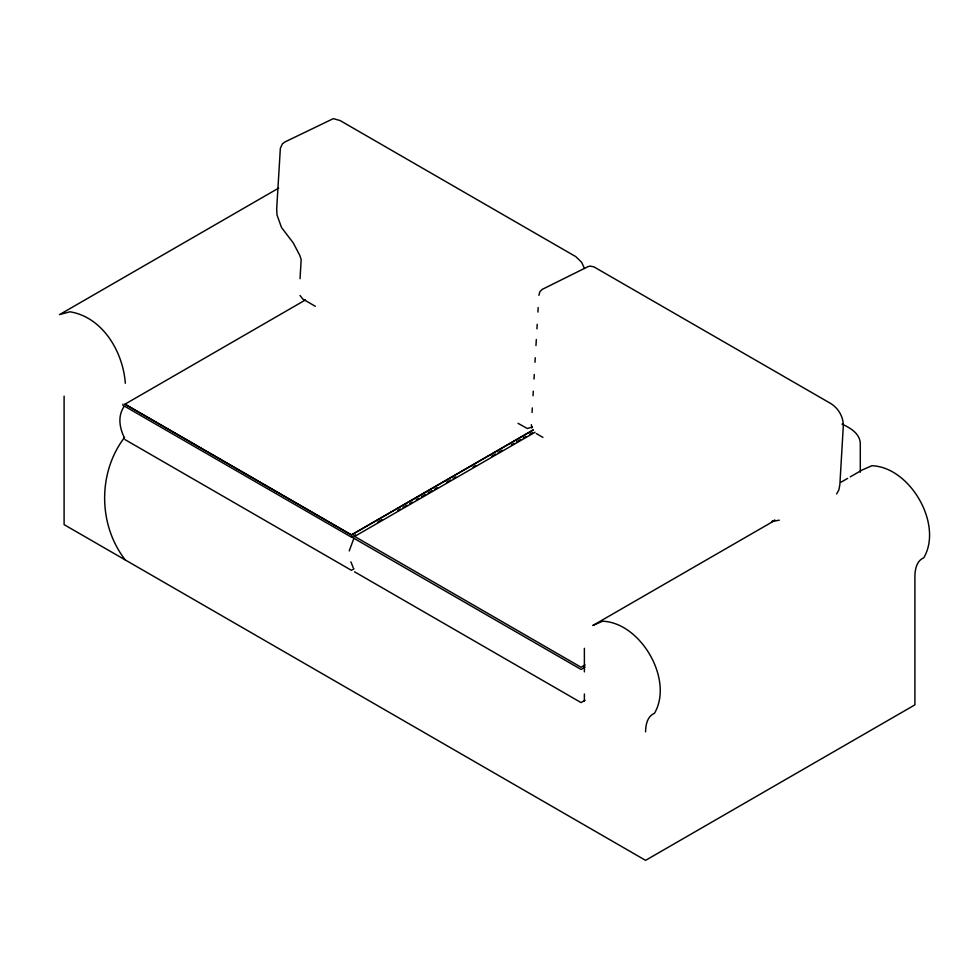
<?xml version="1.0" encoding="UTF-8"?>
<svg xmlns="http://www.w3.org/2000/svg" width="979" height="979" viewBox="0 0 979 979"><rect width="100%" height="100%" fill="white"/><g stroke="black" fill="none" stroke-linecap="round" stroke-linejoin="round"><path stroke-width="1.47" d="M645.577 731.851C645.687 724.901 647.266 716.31 654.461 713.287C674.054 679.952 640.707 622.473 602.513 621.224L592.833 625.495L775.025 520.314M300.051 278.709L301.165 259.533L299.733 255.262L293.284 242.951L281.499 227.483L277.02 214.988L276.678 209.065L280.349 148.355L282.331 143.925L284.62 142.114L333.301 118.643L340.043 120.527L575.787 256.633L581.636 262.299L584.463 268.515M532.05 412.502L532.319 407.937M533.029 395.761L533.298 391.196M534.008 379.032L534.277 374.467M534.987 362.291L535.256 357.727M535.966 345.563L536.333 339.468M536.945 328.822L537.214 324.257M537.924 312.093L538.193 307.528M538.903 295.352L539.894 291.656L542.231 289.38L588.024 266.643L590.153 266.104L593.861 266.839L830.89 403.593C838.367 408.255 843.47 416.968 843.311 425.853L839.86 484.715L838.881 489.879L836.629 493.918M349.234 550.896L353.921 538.254M352.281 536.639L352.281 537.275M124.027 406.554C117.48 416.381 119.573 427.872 124.419 437.882M124.529 437.442C97.655 472.661 98.12 525.062 125.312 559.976M122.95 404.094L122.95 405.257L351.449 537.177L355.414 534.889M278.685 188.09L59.535 314.614L69.937 311.799C102.819 317.098 123.134 352.159 125.312 383.278M533.176 430.026L351.412 534.975L124.933 404.217L305.424 299.966M533.139 430.001L351.449 534.901L124.969 404.143M377.87 521.917L381.834 519.629M397.694 510.475L400.338 508.945M402.981 507.416L406.946 505.127M409.589 503.61L412.232 502.08M416.197 499.792L418.841 498.262M421.484 496.745L425.449 494.444M428.092 492.926L432.057 490.638M434.7 489.108L437.344 487.579M446.595 482.243L450.56 479.955M453.204 478.425L455.847 476.895M473.028 466.983L475.672 465.453M491.531 456.3L495.496 454.011M498.14 452.482L502.105 450.193M511.356 444.858L513.999 443.328M516.643 441.798L520.608 439.51M523.251 437.992L525.894 436.463M529.847 434.174L532.49 432.645M535.072 432.241L354.618 536.431L581.061 667.25L585.05 664.9M354.043 568.787L351.412 570.304L124.933 439.559M841.034 482.194L847.63 478.388M850.274 476.859L862.156 470.006L871.836 465.723C910.029 466.983 943.377 524.463 923.772 557.797C916.589 560.82 914.998 569.411 914.9 576.362L914.9 704.868L645.577 860.357L64.1 524.634L64.1 396.128M585.063 667.164L581.098 669.452L352.611 537.544M585.014 700.303L581.061 702.592L354.594 571.834M532.503 427.028L527.338 428.508L518.013 423.32M774.646 520.179L771.941 521.513L779.284 520.167M841.989 424.103C850.47 427.872 860.737 433.991 860.296 444.699L860.296 472.208M536.308 433.575L542.929 437.393M315.348 306.317L302.854 299.06L300.015 295.487M350.91 561.897L353.211 567.673M531.878 427.994L531.34 424.666M584.377 648.318L584.377 671.875M584.377 693.964L584.377 701.331"/></g></svg>
